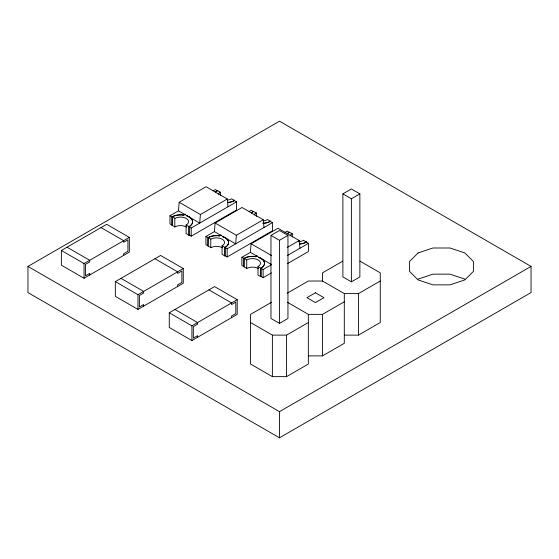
<?xml version="1.0" encoding="UTF-8"?>
<svg xmlns="http://www.w3.org/2000/svg" width="559" height="559" viewBox="0 0 559 559"><rect width="100%" height="100%" fill="white"/><g stroke="black" fill="none" stroke-linecap="round" stroke-linejoin="round"><path stroke-width="0.84" d="M184.833 214.516L183.701 215.173A12.012 6.939 0 0 0 172.095 216.969L172.095 225.137L169.971 223.914L169.971 215.739L178.468 210.834L179.173 202.253L206.068 186.727L227.31 198.983L228.016 206.753M227.31 198.983L200.408 214.516L199.703 223.097L178.468 210.834M220.798 235.276L219.659 235.933A12.012 6.939 0 0 0 208.053 237.729L208.053 245.904L205.929 244.674L205.929 236.499L214.425 231.601L215.131 223.013L242.033 207.487L263.268 219.743L263.974 227.513M263.268 219.743L236.366 235.276L235.66 243.857L214.425 231.601M256.756 256.036L255.617 256.693A12.012 6.939 0 0 0 244.01 258.489L244.01 266.664L241.886 265.434L241.886 257.259L250.383 252.361L251.089 243.773L277.991 228.247L299.226 240.51L299.931 248.273M27.95 266.433L279.521 121.191L531.05 266.412L531.05 292.567L279.479 437.809L27.95 292.588L27.95 266.433L279.479 411.655L531.05 266.412M61.385 250.481L106.692 224.32L129.339 237.4L129.339 252.116L84.039 278.27L61.385 265.19L61.385 250.481L84.039 263.555L129.339 237.4M213.154 190.815L215.271 189.585L217.395 190.815A12.012 6.939 0 0 0 215.488 192.247M220.372 195.601L220.372 192.205L217.395 190.647A12.012 6.939 0 0 0 215.488 192.086M169.971 215.739L175.114 218.331A8.008 4.626 0 0 1 185.672 218.136A8.008 4.626 0 0 1 187.391 224.145L186.091 225.046L186.091 233.55L188.942 235.192L189.794 234.703M220.372 192.205L220.232 192.282A8.008 4.626 0 0 0 218.157 194.357M186.433 227.045A8.008 4.626 0 0 0 175.114 226.835L171.955 225.389L172.095 216.801A12.012 6.939 0 0 1 183.701 215.005L185.19 214.146M186.091 225.046L189.082 226.612A12.012 6.939 0 0 0 189.082 216.801L186.958 215.739M234.528 200.541L234.389 200.457A12.012 6.939 0 0 1 227.457 202.428M189.082 226.772L191.206 228.002L236.506 201.848L236.506 210.023L191.206 236.177L189.082 234.948L189.082 226.772A12.012 6.939 0 0 0 189.082 216.969L186.678 215.9M189.082 234.948L189.794 234.542M115.329 281.617L160.629 255.463L183.282 268.544L183.282 283.252L137.975 309.406L115.329 296.333L115.329 281.617L137.975 294.698L183.282 268.544M249.111 211.575L251.236 210.345L253.353 211.575A12.012 6.939 0 0 0 251.445 213.007M256.329 216.361L256.329 212.965L253.353 211.407A12.012 6.939 0 0 0 251.445 212.846M205.929 236.499L211.071 239.091A8.008 4.626 0 0 1 221.63 238.896A8.008 4.626 0 0 1 223.348 244.912L222.049 245.806L222.049 254.31L224.9 255.952L225.752 255.463M256.329 212.965L256.19 213.042A8.008 4.626 0 0 0 254.114 215.117M222.391 247.805A8.008 4.626 0 0 0 211.071 247.595L207.913 246.149L208.053 237.561A12.012 6.939 0 0 1 219.659 235.772L221.147 234.906M222.049 245.806L225.039 247.371A12.012 6.939 0 0 0 225.039 237.561L222.915 236.499M270.486 221.301L270.346 221.217A12.012 6.939 0 0 1 262.632 223.237M225.039 247.532L227.164 248.762L272.471 222.608L272.471 230.783L227.164 256.937L225.039 255.708L225.039 247.532A12.012 6.939 0 0 0 225.039 237.729L222.636 236.66M225.039 255.708L225.752 255.302M270.968 235.402L279.458 230.504L287.955 235.402L287.955 318.448L279.458 323.354L270.968 318.448L270.968 235.402L279.458 240.307L287.955 235.402M342.884 193.882L351.38 188.977L359.87 193.882L359.87 276.929L351.38 281.834L342.884 276.929L342.884 193.882L351.38 198.787L359.87 193.882M285.069 232.334L287.193 231.105L289.317 232.334A12.012 6.939 0 0 0 287.403 233.767M292.287 237.121L292.287 233.725L289.317 232.167A12.012 6.939 0 0 0 287.403 233.606M241.886 257.259L247.029 259.858A8.008 4.626 0 0 1 257.587 259.656A8.008 4.626 0 0 1 259.306 265.672L258.006 266.566L258.006 275.07L260.857 276.712L260.857 268.215L258.006 266.566M292.287 233.725L292.147 233.802A8.008 4.626 0 0 0 290.072 235.877M258.349 268.565A8.008 4.626 0 0 0 247.029 268.355L243.871 266.909L244.01 258.328A12.012 6.939 0 0 1 255.617 256.532L257.112 255.666M260.857 268.215L260.997 268.131A12.012 6.939 0 0 0 260.997 258.328L258.88 257.259M169.265 312.761L214.565 286.606L237.219 299.68L237.219 314.396L191.912 340.55L169.265 327.469L169.265 312.761L191.912 325.834L237.219 299.68M287.27 247.406L299.226 240.51M306.444 242.061L306.304 241.977A12.012 6.939 0 0 1 299.379 243.948M258.6 257.426L260.997 258.489A12.012 6.939 0 0 1 260.997 268.299L263.121 269.522L271.618 264.617L250.383 252.361M287.263 255.582L308.428 243.368L308.428 251.543L287.284 263.743M260.997 268.299L260.997 276.467L263.121 277.697L271.429 272.904M271.632 302.209L250.579 314.361L250.579 364.056L272.38 376.64L286.536 376.64L308.344 364.056L308.344 314.361L287.291 302.209M287.291 293.168L308.344 281.016L322.501 281.016L344.302 293.601L358.459 293.601L380.26 281.016M342.793 261.123L322.501 272.841L322.501 281.491M250.579 322.536L272.38 335.12L286.536 335.12L308.344 322.536M308.344 314.361L322.501 314.361L344.302 301.776M308.344 355.88L322.501 355.88L344.302 343.296L344.302 293.601M344.302 335.12L358.459 335.12L380.26 322.536L380.26 272.841L359.961 261.123M418.097 279.095L432.918 274.155L450.03 274.155L464.843 279.095M234.528 200.374L231.552 198.822A8.008 4.626 0 0 1 227.967 200.017M270.486 221.133L267.509 219.582A8.008 4.626 0 0 1 263.925 220.777M306.444 241.893L303.474 240.342A8.008 4.626 0 0 1 298.506 241.677M236.506 201.848L234.389 200.618A12.012 6.939 0 0 1 227.457 202.596M272.471 222.608L270.346 221.378A12.012 6.939 0 0 1 263.415 223.355M308.428 243.368L306.304 242.138A12.012 6.939 0 0 1 299.379 244.115M179.173 202.253L200.408 214.516M215.131 223.013L236.366 235.276M251.089 243.773L271.597 255.61M101.025 227.59L123.679 240.67L123.679 242.306L127.927 239.853L127.927 251.298L123.679 253.744L123.679 255.379M154.969 258.733L177.615 271.814L177.615 273.442L181.864 270.996L181.864 282.435L177.615 284.887L177.615 286.522M208.905 289.876L231.552 302.95L231.552 304.585L235.8 302.133L235.8 313.578L231.552 316.031L231.552 317.666M67.052 247.211L89.706 260.284L89.706 261.919L85.457 264.372L85.457 275.818L89.706 273.365L89.706 275M120.989 278.347L143.642 291.428L143.642 293.063L139.394 295.515L139.394 306.954L143.642 304.501L143.642 306.136M174.925 309.49L197.579 322.564L197.579 324.199L193.33 326.652L193.33 338.097L197.579 335.645L197.579 337.28M358.459 293.601L358.459 335.12M351.38 198.787L351.38 281.834M322.501 314.361L322.501 355.88M286.536 335.12L286.536 376.64M279.458 240.307L279.458 323.354M279.479 411.655L279.479 437.809M272.38 335.12L272.38 376.64M263.121 269.522L263.121 277.697M246.722 260.054L246.722 268.551M227.164 248.762L227.164 256.937M224.9 247.455L224.9 255.952M210.764 239.294L210.764 247.791M191.912 325.834L191.912 340.55M191.206 228.002L191.206 236.177M188.942 226.695L188.942 235.192M174.806 218.534L174.806 227.031M137.975 294.698L137.975 309.406M84.039 263.555L84.039 278.27M418.097 252.941L409.544 261.493L409.544 271.374L418.097 279.926L432.918 284.866L450.03 284.866L464.843 279.926L473.403 271.374L473.403 261.493L464.843 252.941L450.03 248L432.918 248L418.097 252.941M315.423 292.783L306.926 297.688L315.423 302.594L323.913 297.688L315.423 292.783"/></g></svg>
